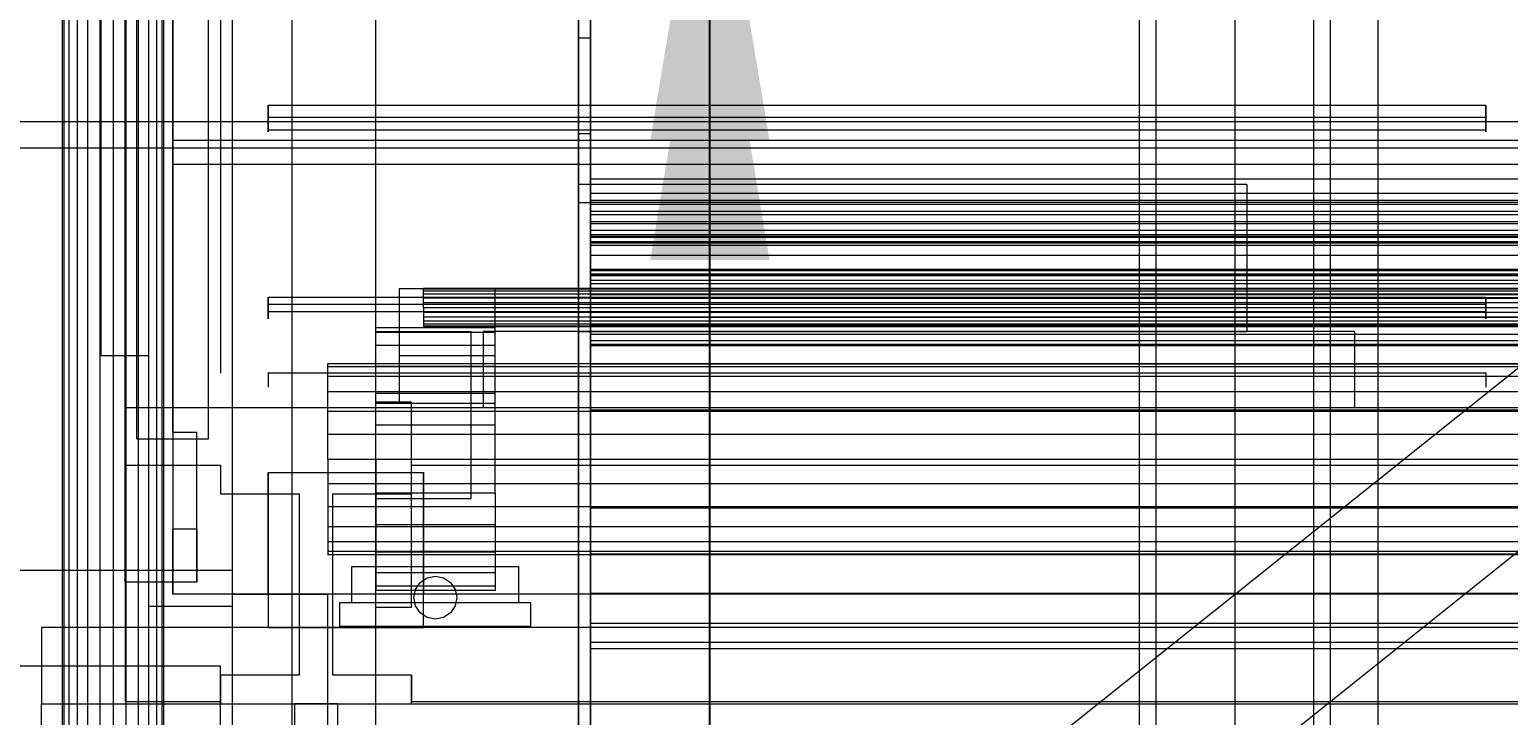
# Model space of a CAD drawing. Header units: millimetres. Extents: x -191664 to 191490, y -197311 to 10263.
# Drawn here: x -1485 to -865, y -30741 to -30454 of the extents above; entities that cross this region are included whole.
import ezdxf

# ---------------------------------------------------------------- set-up
doc = ezdxf.new("R2010")
doc.units = ezdxf.units.MM
for name, color, linetype, lineweight in [('COTAS_USUARIO', 1, 'Continuous', 0), ('frontal_briquetadora', 7, 'Continuous', 0), ('frontal_C01', 7, 'Continuous', 0), ('frontal_mezcladora', 7, 'Continuous', 0), ('frontal_secador', 7, 'Continuous', 0), ('frontal_tolva', 7, 'Continuous', 0)]:
    doc.layers.add(name, color=color, linetype=linetype, lineweight=lineweight)
doc.dimstyles.new('PLANTA_100', dxfattribs={"dimtxt": 250, "dimasz": 150, "dimexe": 150, "dimexo": 80, "dimgap": 100, "dimtad": 1, "dimtih": 1, "dimtoh": 1, "dimdec": 1, "dimdsep": 46, "dimcen": 0.09, "dimclrd": 1, "dimclre": 1, "dimclrt": 1, "dimadec": 0, "dimazin": 0, "dimtfac": 1, "dimtdec": 4, "dimtofl": 0, "dimtmove": 0, "dimatfit": 3, "dimfxl": 1, "dimtolj": 1, "dimtzin": 0, "dimarcsym": 0})

# ---------------------------------------------------------------- blocks, each defined once
blk = doc.blocks.new('*D108')
at = {"layer": 'COTAS_USUARIO', "color": 1, "lineweight": -2, "transparency": 16777216}
for p, q in [((-80, -30400), (-1350, -30400)), ((-1200, -31850), (-1200, -30550)), ((-80, -32000), (-1350, -32000))]:
    blk.add_line(p, q, dxfattribs=at)
at = {"layer": 'COTAS_USUARIO', "color": 1, "transparency": 16777216}
for points in [[(-1225, -30550), (-1175, -30550), (-1200, -30400)], [(-1225, -31850), (-1175, -31850), (-1200, -32000)]]:
    blk.add_solid(points, dxfattribs=at)
at = {"layer": 'Defpoints', "color": 0, "transparency": 16777216}
for p in [(-1200, -30400), (0, -30400), (0, -32000)]:
    blk.add_point(p, dxfattribs=at)
blk = doc.blocks.new('*D109')
at = {"layer": 'COTAS_USUARIO', "color": 1, "lineweight": -2, "transparency": 16777216}
for p, q in [((-80, -28700), (-1350, -28700)), ((-1200, -31850), (-1200, -28850)), ((-80, -32000), (-1350, -32000))]:
    blk.add_line(p, q, dxfattribs=at)
at = {"layer": 'COTAS_USUARIO', "color": 1, "transparency": 16777216}
for points in [[(-1225, -28850), (-1175, -28850), (-1200, -28700)], [(-1225, -31850), (-1175, -31850), (-1200, -32000)]]:
    blk.add_solid(points, dxfattribs=at)
at = {"layer": 'Defpoints', "color": 0, "transparency": 16777216}
for p in [(-1200, -28700), (0, -28700), (0, -32000)]:
    blk.add_point(p, dxfattribs=at)
blk = doc.blocks.new('*D110')
at = {"layer": 'COTAS_USUARIO', "color": 1, "lineweight": -2, "transparency": 16777216}
for p, q in [((-80, -30350), (-1350, -30350)), ((-1200, -31850), (-1200, -30500)), ((-80, -32000), (-1350, -32000))]:
    blk.add_line(p, q, dxfattribs=at)
at = {"layer": 'COTAS_USUARIO', "color": 1, "transparency": 16777216}
for points in [[(-1225, -30500), (-1175, -30500), (-1200, -30350)], [(-1225, -31850), (-1175, -31850), (-1200, -32000)]]:
    blk.add_solid(points, dxfattribs=at)
at = {"layer": 'Defpoints', "color": 0, "transparency": 16777216}
for p in [(-1200, -30350), (0, -30350), (0, -32000)]:
    blk.add_point(p, dxfattribs=at)
blk = doc.blocks.new('*D111')
at = {"layer": 'COTAS_USUARIO', "color": 1, "lineweight": -2, "transparency": 16777216}
for p, q in [((-80, -27700), (-1350, -27700)), ((-1200, -31850), (-1200, -27850)), ((-80, -32000), (-1350, -32000))]:
    blk.add_line(p, q, dxfattribs=at)
at = {"layer": 'COTAS_USUARIO', "color": 1, "transparency": 16777216}
for points in [[(-1225, -27850), (-1175, -27850), (-1200, -27700)], [(-1225, -31850), (-1175, -31850), (-1200, -32000)]]:
    blk.add_solid(points, dxfattribs=at)
at = {"layer": 'Defpoints', "color": 0, "transparency": 16777216}
for p in [(-1200, -27700), (0, -27700), (0, -32000)]:
    blk.add_point(p, dxfattribs=at)
blk = doc.blocks.new('*D121')
at = {"layer": 'COTAS_USUARIO', "color": 1, "lineweight": -2, "transparency": 16777216}
for p, q in [((-80, -29000), (-1350, -29000)), ((-1200, -31850), (-1200, -29150)), ((-80, -32000), (-1350, -32000))]:
    blk.add_line(p, q, dxfattribs=at)
at = {"layer": 'COTAS_USUARIO', "color": 1, "transparency": 16777216}
for points in [[(-1225, -29150), (-1175, -29150), (-1200, -29000)], [(-1225, -31850), (-1175, -31850), (-1200, -32000)]]:
    blk.add_solid(points, dxfattribs=at)
at = {"layer": 'Defpoints', "color": 0, "transparency": 16777216}
for p in [(-1200, -29000), (0, -29000), (0, -32000)]:
    blk.add_point(p, dxfattribs=at)

msp = doc.modelspace()

# ---------------------------------------------------------------- linework, layer by layer
at = {"layer": 'frontal_briquetadora', "color": 117, "true_color": 0x28865c}
for p, q in [((-1445, -30685), (-1445, -30350)), ((-1425, -30345), (-1425, -30510)), ((-1425, -30500), (-1425, -30345)), ((-1425, -30350), (-1425, -30685)), ((-1445, -30685), (-1445, -30420.93)), ((-1425, -30622.14), (-1425, -30420.93)), ((-1445, -30436.11), (-1445, -30685)), ((-1425, -30436.11), (-1425, -30662.86)), ((-1425, -30622.14), (-1425, -30500)), ((-620, -30500), (-1425, -30500)), ((-1425, -30510), (-1425, -30690)), ((-620, -30510), (-1425, -30510)), ((-1425, -30622.14), (-1415, -30622.14)), ((-1415, -30685), (-1415, -30622.14)), ((-1415, -30662.86), (-1415, -30622.14)), ((-1385, -30639), (-1320, -30639)), ((-1385, -30690), (-1385, -30639)), ((-1385, -30639), (-1385, -30704)), ((-1320, -30639), (-1320, -30690)), ((-1320, -30704), (-1320, -30639)), ((-1425, -30690), (-1425, -30662.86)), ((-1415, -30662.86), (-1425, -30662.86)), ((-1415, -30662.86), (-1415, -30685)), ((-1415, -30685), (-1445, -30685)), ((-1425, -30685), (-1445, -30685)), ((-1385, -30690), (-1425, -30690)), ((-620, -30690), (-1425, -30690)), ((-1320, -30690), (-1385, -30690)), ((-1385, -30690), (-1385, -30704)), ((-740, -30690), (-1320, -30690)), ((-1320, -30704), (-1320, -30690)), ((-570, -30704), (-1480, -30704)), ((-1480, -30704), (-1480, -30736)), ((-1385, -30704), (-1320, -30704)), ((-1480, -30736), (-570, -30736))]:
    msp.add_line(p, q, dxfattribs=at)
at = {"layer": 'frontal_briquetadora', "color": 127, "true_color": 0x587e77}
for p, q in [((-1450, -30441.83), (-1450, -30460.24)), ((-1405, -30441.83), (-1405, -30460.24)), ((-1405, -30441.96), (-1405, -30460.71)), ((-1450, -30460.24), (-1450, -30477.75)), ((-1405, -30460.24), (-1405, -30477.75)), ((-1405, -30460.71), (-1405, -30478.79)), ((-1450, -30477.75), (-1450, -30494.15)), ((-1405, -30477.75), (-1405, -30494.15)), ((-1405, -30478.79), (-1405, -30496.06)), ((-1385, -30485.16), (-875, -30485.16)), ((-1385, -30486.67), (-1385, -30485.16)), ((-1385, -30485.16), (-1385, -30485.66)), ((-1385, -30486.97), (-1385, -30485.16)), ((-1385, -30485.66), (-1385, -30486.28)), ((-1385, -30486.28), (-1385, -30486.98)), ((-1385, -30488.17), (-1385, -30486.67)), ((-875, -30486.67), (-875, -30485.16)), ((-875, -30485.16), (-875, -30485.66)), ((-875, -30486.97), (-875, -30485.16)), ((-875, -30485.66), (-875, -30486.28)), ((-875, -30486.28), (-875, -30486.98)), ((-875, -30488.17), (-875, -30486.67)), ((-1385, -30489.47), (-1385, -30486.97)), ((-1385, -30486.98), (-1385, -30487.76)), ((-1385, -30487.76), (-1385, -30488.61)), ((-1385, -30489.66), (-1385, -30488.17)), ((-1385, -30488.61), (-1385, -30489.49)), ((-1385, -30492.16), (-1385, -30489.47)), ((-1385, -30489.49), (-1385, -30490.4)), ((-1385, -30491.14), (-1385, -30489.66)), ((-875, -30490.4), (-1385, -30490.4)), ((-1385, -30490.4), (-1385, -30492.18)), ((-1385, -30492.62), (-1385, -30491.14)), ((-1385, -30494.49), (-1385, -30492.16)), ((-1385, -30492.18), (-1385, -30493.8)), ((-1385, -30494.09), (-1385, -30492.62)), ((-875, -30489.47), (-875, -30486.97)), ((-875, -30486.98), (-875, -30487.76)), ((-875, -30487.76), (-875, -30488.61)), ((-875, -30489.66), (-875, -30488.17)), ((-875, -30488.61), (-875, -30489.49)), ((-875, -30492.16), (-875, -30489.47)), ((-875, -30489.49), (-875, -30490.4)), ((-875, -30491.14), (-875, -30489.66)), ((-875, -30490.4), (-875, -30492.18)), ((-875, -30492.62), (-875, -30491.14)), ((-875, -30494.49), (-875, -30492.16)), ((-875, -30492.18), (-875, -30493.8)), ((-875, -30494.09), (-875, -30492.62)), ((-1450, -30494.15), (-1450, -30509.25)), ((-1405, -30494.15), (-1405, -30509.25)), ((-1405, -30496.06), (-1405, -30512.36)), ((-1385, -30493.8), (-1385, -30495.11)), ((-1385, -30495.55), (-1385, -30494.09)), ((-1385, -30496), (-1385, -30494.49)), ((-1385, -30495.11), (-1385, -30496)), ((-1385, -30496.23), (-1385, -30495.55)), ((-1385, -30495.55), (-875, -30495.55)), ((-1385, -30495.55), (-1385, -30496.38)), ((-1385, -30496), (-1385, -30496.39)), ((-1385, -30496.38), (-1385, -30496)), ((-1385, -30496.39), (-1385, -30496.23)), ((-875, -30493.8), (-875, -30495.11)), ((-875, -30495.55), (-875, -30494.09)), ((-875, -30496), (-875, -30494.49)), ((-875, -30495.11), (-875, -30496)), ((-875, -30496.23), (-875, -30495.55)), ((-875, -30495.55), (-875, -30496.38)), ((-875, -30496), (-875, -30496.39)), ((-875, -30496.38), (-875, -30496)), ((-875, -30496.39), (-875, -30496.23)), ((-1450, -30509.25), (-1450, -30522.88)), ((-1405, -30509.25), (-1405, -30522.88)), ((-1405, -30512.36), (-1405, -30527.57)), ((-1450, -30522.88), (-1450, -30534.87)), ((-1405, -30522.88), (-1405, -30534.87)), ((-1255, -30518.4), (-1255, -30580)), ((-975, -30518.4), (-1255, -30518.4)), ((-975, -30518.4), (-975, -30580)), ((-1405, -30527.57), (-1405, -30541.55)), ((-1450, -30534.87), (-1450, -30545.08)), ((-1405, -30534.87), (-1405, -30545.08)), ((-1405, -30541.55), (-1405, -30554.18)), ((-1450, -30545.08), (-1450, -30553.4)), ((-1405, -30545.08), (-1405, -30553.4)), ((-1450, -30553.4), (-1450, -30559.73)), ((-1405, -30553.4), (-1405, -30559.73)), ((-1405, -30554.18), (-1405, -30565.35)), ((-1450, -30559.73), (-1450, -30563.99)), ((-1405, -30559.73), (-1405, -30563.99)), ((-1450, -30563.99), (-1450, -30566.13)), ((-1405, -30563.99), (-1405, -30566.13)), ((-1405, -30565.35), (-1405, -30574.96)), ((-1385, -30565.66), (-875, -30565.66)), ((-1385, -30566.55), (-1385, -30565.66)), ((-1385, -30565.66), (-1385, -30566.06)), ((-1385, -30568.22), (-1385, -30565.66)), ((-1385, -30566.06), (-1385, -30566.48)), ((-1385, -30566.48), (-1385, -30566.92)), ((-1385, -30567.43), (-1385, -30566.55)), ((-1385, -30566.92), (-1385, -30567.36)), ((-1385, -30567.36), (-1385, -30567.81)), ((-875, -30566.55), (-875, -30565.66)), ((-875, -30565.66), (-875, -30566.06)), ((-875, -30568.22), (-875, -30565.66)), ((-875, -30566.06), (-875, -30566.48)), ((-875, -30566.48), (-875, -30566.92)), ((-875, -30567.43), (-875, -30566.55)), ((-875, -30566.92), (-875, -30567.36)), ((-875, -30567.36), (-875, -30567.81)), ((-1385, -30568.3), (-1385, -30567.43)), ((-1385, -30567.81), (-1385, -30568.27)), ((-1385, -30570.89), (-1385, -30568.22)), ((-1385, -30568.27), (-1385, -30568.73)), ((-1385, -30569.16), (-1385, -30568.3)), ((-875, -30568.73), (-1385, -30568.73)), ((-1385, -30568.73), (-1385, -30570.93)), ((-1385, -30570), (-1385, -30569.16)), ((-1385, -30570.84), (-1385, -30570)), ((-1385, -30571.66), (-1385, -30570.84)), ((-1385, -30573.12), (-1385, -30570.89)), ((-1385, -30570.93), (-1385, -30572.83)), ((-1385, -30573.38), (-1385, -30571.66)), ((-1385, -30571.66), (-875, -30571.66)), ((-1385, -30571.66), (-1385, -30573.65)), ((-1385, -30572.83), (-1385, -30574.15)), ((-1385, -30574.47), (-1385, -30573.12)), ((-1385, -30574.44), (-1385, -30573.38)), ((-875, -30568.3), (-875, -30567.43)), ((-875, -30567.81), (-875, -30568.27)), ((-875, -30570.89), (-875, -30568.22)), ((-875, -30568.27), (-875, -30568.73)), ((-875, -30569.16), (-875, -30568.3)), ((-875, -30568.73), (-875, -30570.93)), ((-875, -30570), (-875, -30569.16)), ((-875, -30570.84), (-875, -30570)), ((-875, -30571.66), (-875, -30570.84)), ((-875, -30573.12), (-875, -30570.89)), ((-875, -30570.93), (-875, -30572.83)), ((-875, -30573.38), (-875, -30571.66)), ((-875, -30571.66), (-875, -30573.65)), ((-875, -30572.83), (-875, -30574.15)), ((-875, -30574.47), (-875, -30573.12)), ((-875, -30574.44), (-875, -30573.38)), ((-1405, -30574.96), (-1405, -30582.95)), ((-1385, -30573.65), (-1385, -30574.66)), ((-1385, -30574.15), (-1385, -30574.72)), ((-1385, -30574.72), (-1385, -30574.44)), ((-1385, -30574.66), (-1385, -30574.47)), ((-875, -30573.65), (-875, -30574.66)), ((-875, -30574.15), (-875, -30574.72)), ((-875, -30574.72), (-875, -30574.44)), ((-875, -30574.66), (-875, -30574.47)), ((-1405, -30582.95), (-1405, -30589.23)), ((-930, -30580), (-1295, -30580)), ((-1295, -30580), (-1295, -30612)), ((-1255, -30580), (-975, -30580)), ((-930, -30580), (-930, -30612)), ((-1405, -30589.23), (-1405, -30593.76)), ((-1405, -30593.76), (-1405, -30596.49)), ((-1405, -30596.49), (-1405, -30597.4)), ((-1385, -30597.33), (-1385, -30597.32)), ((-1385, -30597.32), (-875, -30597.32)), ((-1385, -30597.32), (-1385, -30597.36)), ((-1385, -30597.34), (-1385, -30597.33)), ((-1385, -30597.35), (-1385, -30597.34)), ((-1385, -30597.36), (-1385, -30597.35)), ((-1385, -30597.38), (-1385, -30597.36)), ((-1385, -30597.39), (-1385, -30597.38)), ((-1385, -30597.38), (-1385, -30597.4)), ((-1385, -30597.4), (-1385, -30597.39)), ((-875, -30597.4), (-1385, -30597.4)), ((-1385, -30597.4), (-1385, -30600)), ((-875, -30597.33), (-875, -30597.32)), ((-875, -30597.32), (-875, -30597.36)), ((-875, -30597.34), (-875, -30597.33)), ((-875, -30597.35), (-875, -30597.34)), ((-875, -30597.36), (-875, -30597.35)), ((-875, -30597.38), (-875, -30597.36)), ((-875, -30597.39), (-875, -30597.38)), ((-875, -30597.38), (-875, -30597.4)), ((-875, -30597.4), (-875, -30597.39)), ((-875, -30597.4), (-875, -30600)), ((-1385, -30600), (-1385, -30602.09)), ((-1385, -30602.09), (-1385, -30603.25)), ((-875, -30600), (-875, -30602.09)), ((-875, -30602.09), (-875, -30603.25)), ((-930, -30612), (-1295, -30612))]:
    msp.add_line(p, q, dxfattribs=at)
at = {"layer": 'frontal_briquetadora', "color": 252, "true_color": 0x7f959c}
for p, q in [((-655, -30612), (-1445, -30612)), ((-1445, -30612), (-1445, -30735)), ((-1445, -30612), (-1445, -30636)), ((-1445, -30636), (-1405, -30636)), ((-1445, -30636), (-1445, -30735)), ((-1405, -30636), (-1405, -30648)), ((-1325, -30636), (-770, -30636)), ((-1325, -30648), (-1325, -30636)), ((-1405, -30648), (-1372, -30648)), ((-1372, -30648), (-1372, -30724)), ((-1358, -30648), (-1325, -30648)), ((-1358, -30724), (-1358, -30648)), ((-1405, -30735), (-1405, -30724)), ((-1405, -30724), (-1405, -30736)), ((-1372, -30724), (-1405, -30724)), ((-1325, -30724), (-1358, -30724)), ((-1325, -30736), (-1325, -30724)), ((-1325, -30724), (-1325, -30735)), ((-1445, -30735), (-1405, -30735)), ((-1405, -30735), (-1405, -30736)), ((-1405, -30736), (-1325, -30736)), ((-1356, -30736), (-1374, -30736)), ((-1374, -30736), (-1374, -30940)), ((-1356, -30736), (-1356, -30940)), ((-1325, -30736), (-1325, -30735)), ((-1325, -30735), (-770, -30735))]:
    msp.add_line(p, q, dxfattribs=at)
at = {"layer": 'frontal_briquetadora', "color": 251, "true_color": 0x53616b}
for p, q in [((-1480, -30736), (-460, -30736)), ((-1480, -30760), (-1480, -30736))]:
    msp.add_line(p, q, dxfattribs=at)
at = {"layer": 'frontal_C01', "color": 139, "true_color": 0x354b57}
for p, q in [((-1020, -31975), (-1020, -29288.06)), ((-1013, -31975), (-1013, -29288.06)), ((-947, -31975), (-947, -29288.06)), ((-940, -31975), (-940, -29288.06))]:
    msp.add_line(p, q, dxfattribs=at)
at = {"layer": 'frontal_mezcladora', "color": 139, "true_color": 0x344b58}
for p, q in [((-980, -31980), (-980, -29390)), ((-920, -31980), (-920, -29390)), ((-1495, -30720), (-1405, -30720)), ((-1405, -30820), (-1405, -30720))]:
    msp.add_line(p, q, dxfattribs=at)
at = {"layer": 'frontal_mezcladora', "color": 134, "true_color": 0x238fa9}
for p, q in [((-1471.2, -30900), (-1471.2, -29450)), ((-1470.48, -30900), (-1470.48, -29450)), ((-1468.36, -30900), (-1468.36, -29450)), ((-1464.99, -30900), (-1464.99, -29450)), ((-1460.6, -30900), (-1460.6, -29450)), ((-1455.49, -30900), (-1455.49, -29450)), ((-1450, -29450), (-1450, -30900)), ((-1444.51, -30900), (-1444.51, -29450)), ((-1439.4, -30900), (-1439.4, -29450)), ((-1435.01, -30900), (-1435.01, -29450)), ((-1431.64, -30900), (-1431.64, -29450)), ((-1429.52, -30900), (-1429.52, -29450)), ((-1428.8, -30900), (-1428.8, -29450))]:
    msp.add_line(p, q, dxfattribs=at)
at = {"layer": 'frontal_secador', "color": 254, "true_color": 0xd8e0dc}
for p, q in [((-1400, -31335), (-1400, -29065)), ((-1375, -31335), (-1375, -29065)), ((-1400, -30680), (-1400, -30430)), ((-1820, -30680), (-1400, -30680))]:
    msp.add_line(p, q, dxfattribs=at)
at = {"layer": 'frontal_secador', "color": 9, "true_color": 0xb8c6c1}
for p, q in [((-1375, -30825), (-1375, -29065)), ((-1455, -30590), (-1455, -29640)), ((-1435, -30590), (-1435, -29640)), ((-1455, -30590), (-1435, -30590))]:
    msp.add_line(p, q, dxfattribs=at)
at = {"layer": 'frontal_secador', "color": 251, "true_color": 0x536a64}
for p, q in [((-1400, -31350), (-1400, -29100)), ((-1340, -31350), (-1340, -29100)), ((-1440, -30625), (-1440, -29605)), ((-1410, -30625), (-1410, -29605)), ((-1440, -30625), (-1410, -30625)), ((-1400, -30690), (-1360, -30690)), ((-1400, -30750), (-1400, -30690)), ((-1360, -30750), (-1360, -30690))]:
    msp.add_line(p, q, dxfattribs=at)
at = {"layer": 'frontal_secador', "color": 253, "true_color": 0xa8b3b5}
for p, q in [((-1255, -30457), (-1255, -30217)), ((-1250, -30217), (-1250, -30457)), ((-1250, -30282), (-1250, -30522)), ((-1255, -30286), (-1255, -30526)), ((-1250, -30526), (-1250, -30286)), ((-1255, -30526), (-1255, -30457)), ((-1255, -30457), (-1250, -30457)), ((-1250, -30457), (-1250, -30526)), ((-1255, -30807), (-1255, -30497)), ((-1255, -30497), (-1255, -30566)), ((-1255, -30497), (-1250, -30497)), ((-1250, -30497), (-1250, -30807)), ((-1250, -30566), (-1250, -30497)), ((-1250, -30522), (1250, -30522)), ((-1250, -30522), (-1250, -30526)), ((-1255, -30526), (-1250, -30526)), ((1250, -30526), (-1250, -30526)), ((-1250, -30544), (-1250, -30556)), ((1250, -30544), (-1250, -30544)), ((-1250, -30548), (-1250, -30544)), ((-1250, -30560), (-1250, -30548)), ((-1250, -30548), (1250, -30548)), ((-1250, -30556), (-1250, -30560)), ((1250, -30560), (-1250, -30560)), ((-1255, -30566), (-1255, -30876)), ((-1250, -30566), (-1255, -30566)), ((-1250, -30562), (-1250, -30872)), ((-1250, -30566), (-1250, -30562)), ((-1250, -30876), (-1250, -30566)), ((-1250, -30566), (1250, -30566))]:
    msp.add_line(p, q, dxfattribs=at)
at = {"layer": 'frontal_secador', "color": 254, "true_color": 0xd2d7cc}
for p, q in [((-1250, -30276), (-1250, -30516)), ((-1250, -30516), (1250, -30516)), ((-1250, -30516), (-1250, -30522)), ((-1250, -30556), (-1250, -30866)), ((1250, -30556), (-1250, -30556)), ((-1250, -30562), (-1250, -30556))]:
    msp.add_line(p, q, dxfattribs=at)
at = {"layer": 'frontal_secador', "color": 252, "true_color": 0x798e91}
for p, q in [((-1435, -30695), (-1435, -30415)), ((-1400, -30695), (-1400, -30415)), ((-1435, -30695), (-1400, -30695))]:
    msp.add_line(p, q, dxfattribs=at)
at = {"layer": 'frontal_secador', "color": 9, "true_color": 0xc7cdbf}
for p, q in [((-1250, -30522), (-1250, -30526.66)), ((-1250, -30525), (-1250, -30522)), ((-1250, -30529.66), (-1250, -30525)), ((-1250, -30525), (1250, -30525)), ((-1250, -30526.66), (1250, -30526.66)), ((-1250, -30526.66), (-1250, -30529.66)), ((-1250, -30526.66), (-1250, -30531)), ((1250, -30529.66), (-1250, -30529.66)), ((-1250, -30534), (-1250, -30529.66)), ((-1250, -30531), (1250, -30531)), ((-1250, -30531), (-1250, -30534)), ((-1250, -30531), (-1250, -30534.73)), ((1250, -30534), (-1250, -30534)), ((-1250, -30537.73), (-1250, -30534)), ((-1250, -30534.73), (1250, -30534.73)), ((-1250, -30534.73), (-1250, -30537.73)), ((-1250, -30534.73), (-1250, -30537.59)), ((-1250, -30537.59), (1250, -30537.59)), ((-1250, -30537.59), (-1250, -30540.59)), ((-1250, -30537.59), (-1250, -30539.39)), ((1250, -30537.73), (-1250, -30537.73)), ((-1250, -30540.59), (-1250, -30537.73)), ((-1250, -30539.39), (1250, -30539.39)), ((-1250, -30539.39), (-1250, -30542.39)), ((-1250, -30539.39), (-1250, -30540)), ((-1250, -30540), (1250, -30540)), ((-1250, -30540), (-1250, -30543)), ((1250, -30540.59), (-1250, -30540.59)), ((-1250, -30542.39), (-1250, -30540.59)), ((1250, -30542.39), (-1250, -30542.39)), ((-1250, -30543), (-1250, -30542.39)), ((1250, -30543), (-1250, -30543))]:
    msp.add_line(p, q, dxfattribs=at)
at = {"layer": 'frontal_secador', "color": 253, "true_color": 0xa4b0b5}
for p, q in [((-1250, -30556.71), (-1250, -30554)), ((1250, -30554), (-1250, -30554)), ((-1250, -30554.55), (-1250, -30554)), ((-1250, -30556.14), (-1250, -30554.55)), ((1250, -30554.55), (-1250, -30554.55)), ((-1250, -30558.69), (-1250, -30556.14)), ((1250, -30556.14), (-1250, -30556.14)), ((-1250, -30564.65), (-1250, -30556.71)), ((1250, -30556.71), (-1250, -30556.71)), ((-1250, -30562), (-1250, -30558.69)), ((1250, -30558.69), (-1250, -30558.69)), ((-1320, -30562.27), (-1320, -30562)), ((1320, -30562), (-1320, -30562)), ((-1320, -30563.07), (-1320, -30562.27)), ((1320, -30562.27), (-1320, -30562.27)), ((-1320, -30564.34), (-1320, -30563.07)), ((1320, -30563.07), (-1320, -30563.07)), ((-1320, -30566), (-1320, -30564.34)), ((1320, -30564.34), (-1320, -30564.34)), ((-1320, -30567.93), (-1320, -30566)), ((1320, -30566), (-1320, -30566)), ((-1250, -30565.86), (-1250, -30562)), ((1250, -30562), (-1250, -30562)), ((-1250, -30577.29), (-1250, -30564.65)), ((1250, -30564.65), (-1250, -30564.65)), ((-1250, -30570), (-1250, -30565.86)), ((1250, -30565.86), (-1250, -30565.86)), ((-1320, -30570), (-1320, -30567.93)), ((1320, -30567.93), (-1320, -30567.93)), ((-1320, -30570), (-1320, -30572.07)), ((-1320, -30570), (1320, -30570)), ((-1320, -30572.07), (-1320, -30574)), ((1320, -30572.07), (-1320, -30572.07)), ((-1250, -30570), (-1250, -30574.14)), ((-1250, -30570), (1250, -30570)), ((-1340, -30580.37), (-1340, -30578.5)), ((-1290, -30578.5), (-1340, -30578.5)), ((-1320, -30574), (-1320, -30575.66)), ((1320, -30574), (-1320, -30574)), ((-1320, -30575.66), (-1320, -30576.93)), ((1320, -30575.66), (-1320, -30575.66)), ((-1320, -30576.93), (-1320, -30577.73)), ((1320, -30576.93), (-1320, -30576.93)), ((-1320, -30577.73), (-1320, -30578)), ((1320, -30577.73), (-1320, -30577.73)), ((1320, -30578), (-1320, -30578)), ((-1290, -30580.37), (-1290, -30578.5)), ((-1250, -30574.14), (-1250, -30578)), ((1250, -30574.14), (-1250, -30574.14)), ((-1250, -30593.75), (-1250, -30577.29)), ((1250, -30577.29), (-1250, -30577.29)), ((-1250, -30578), (-1250, -30581.31)), ((1250, -30578), (-1250, -30578)), ((-1340, -30585.87), (-1340, -30580.37)), ((-1290, -30580.37), (-1340, -30580.37)), ((-1340, -30594.61), (-1340, -30585.87)), ((-1290, -30585.87), (-1340, -30585.87)), ((-1290, -30585.87), (-1290, -30580.37)), ((-1290, -30594.61), (-1290, -30585.87)), ((-1250, -30581.31), (-1250, -30583.86)), ((1250, -30581.31), (-1250, -30581.31)), ((-1250, -30583.86), (-1250, -30585.45)), ((1250, -30583.86), (-1250, -30583.86)), ((-1250, -30585.45), (-1250, -30586)), ((1250, -30585.45), (-1250, -30585.45)), ((1250, -30586), (-1250, -30586)), ((-1360, -30594.86), (-1360, -30593.5)), ((1360, -30593.5), (-1360, -30593.5)), ((-1360, -30598.86), (-1360, -30594.86)), ((1360, -30594.86), (-1360, -30594.86)), ((-1340, -30606), (-1340, -30594.61)), ((-1290, -30594.61), (-1340, -30594.61)), ((-1290, -30606), (-1290, -30594.61)), ((-1250, -30612.92), (-1250, -30593.75)), ((1250, -30593.75), (-1250, -30593.75)), ((-1360, -30605.22), (-1360, -30598.86)), ((1360, -30598.86), (-1360, -30598.86)), ((-1360, -30613.5), (-1360, -30605.22)), ((1360, -30605.22), (-1360, -30605.22)), ((-1340, -30619.26), (-1340, -30606)), ((-1290, -30606), (-1340, -30606)), ((-1290, -30619.26), (-1290, -30606)), ((-1360, -30623.15), (-1360, -30613.5)), ((1360, -30613.5), (-1360, -30613.5)), ((-1250, -30633.5), (-1250, -30612.92)), ((1250, -30612.92), (-1250, -30612.92)), ((-1340, -30633.5), (-1340, -30619.26)), ((-1290, -30619.26), (-1340, -30619.26)), ((-1290, -30633.5), (-1290, -30619.26)), ((-1360, -30633.5), (-1360, -30623.15)), ((1360, -30623.15), (-1360, -30623.15)), ((-1360, -30633.5), (-1360, -30643.85)), ((-1360, -30633.5), (1360, -30633.5)), ((-1340, -30633.5), (-1340, -30647.74)), ((-1340, -30633.5), (-1290, -30633.5)), ((-1290, -30647.74), (-1290, -30633.5)), ((-1250, -30633.5), (-1250, -30654.08)), ((-1250, -30633.5), (1250, -30633.5)), ((-1360, -30643.85), (-1360, -30653.5)), ((1360, -30643.85), (-1360, -30643.85)), ((-1340, -30647.74), (-1340, -30661)), ((-1290, -30647.74), (-1340, -30647.74)), ((-1290, -30647.74), (-1290, -30661)), ((-1360, -30653.5), (-1360, -30661.78)), ((1360, -30653.5), (-1360, -30653.5)), ((-1250, -30654.08), (-1250, -30673.25)), ((1250, -30654.08), (-1250, -30654.08)), ((-1360, -30661.78), (-1360, -30668.14)), ((1360, -30661.78), (-1360, -30661.78)), ((-1340, -30661), (-1340, -30672.39)), ((-1290, -30661), (-1340, -30661)), ((-1290, -30661), (-1290, -30672.39)), ((-1360, -30668.14), (-1360, -30672.14)), ((1360, -30668.14), (-1360, -30668.14)), ((-1360, -30672.14), (-1360, -30673.5)), ((1360, -30672.14), (-1360, -30672.14)), ((-1340, -30672.39), (-1340, -30681.13)), ((-1290, -30672.39), (-1340, -30672.39)), ((-1290, -30672.39), (-1290, -30681.13)), ((1360, -30673.5), (-1360, -30673.5)), ((-1250, -30673.25), (-1250, -30689.71)), ((1250, -30673.25), (-1250, -30673.25)), ((-1340, -30681.13), (-1340, -30686.63)), ((-1290, -30681.13), (-1340, -30681.13)), ((-1290, -30681.13), (-1290, -30686.63)), ((-1340, -30686.63), (-1340, -30688.5)), ((-1290, -30686.63), (-1340, -30686.63)), ((-1290, -30688.5), (-1340, -30688.5)), ((-1290, -30686.63), (-1290, -30688.5)), ((-1250, -30689.71), (-1250, -30702.35)), ((1250, -30689.71), (-1250, -30689.71)), ((-1250, -30702.35), (-1250, -30710.29)), ((1250, -30702.35), (-1250, -30702.35)), ((-1250, -30710.29), (-1250, -30713)), ((1250, -30710.29), (-1250, -30710.29)), ((1250, -30713), (-1250, -30713))]:
    msp.add_line(p, q, dxfattribs=at)
at = {"layer": 'frontal_secador', "color": 8, "true_color": 0x617680}
for p, q in [((-1330, -30562), (-1290, -30562)), ((-1330, -30590), (-1330, -30562)), ((-1290, -30590), (-1290, -30562)), ((-1340, -30580), (-1300, -30580)), ((-1340, -30610), (-1340, -30580)), ((-1300, -30610), (-1300, -30580)), ((-1330, -30590), (-1290, -30590)), ((-1330, -30610), (-1330, -30590)), ((-1290, -30610), (-1290, -30590)), ((-1340, -30609.5), (-1325, -30609.5)), ((-1340, -30695.5), (-1340, -30609.5)), ((-1340, -30610), (-1300, -30610)), ((-1340, -30650), (-1340, -30610)), ((-1330, -30610), (-1290, -30610)), ((-1325, -30695.5), (-1325, -30609.5)), ((-1300, -30650), (-1300, -30610)), ((-1340, -30650), (-1300, -30650)), ((-1350, -30678.5), (-1280, -30678.5)), ((-1350, -30693.5), (-1350, -30678.5)), ((-1280, -30693.5), (-1280, -30678.5)), ((-1355, -30693.5), (-1275, -30693.5)), ((-1355, -30703.5), (-1355, -30693.5)), ((-1350, -30693.5), (-1280, -30693.5)), ((-1340, -30695.5), (-1325, -30695.5)), ((-1275, -30703.5), (-1275, -30693.5)), ((-1355, -30703.5), (-1275, -30703.5))]:
    msp.add_line(p, q, dxfattribs=at)
at = {"layer": 'frontal_secador', "color": 9, "true_color": 0xb2bdc0}
for p, q in [((-1321.36, -30685.14), (-1318.44, -30683.19)), ((-1318.44, -30683.19), (-1315, -30682.5)), ((-1315, -30682.5), (-1311.56, -30683.19)), ((-1311.56, -30683.19), (-1308.64, -30685.14)), ((-1324, -30691.5), (-1323.31, -30688.06)), ((-1323.31, -30688.06), (-1321.36, -30685.14)), ((-1308.64, -30685.14), (-1306.69, -30688.06)), ((-1306.69, -30688.06), (-1306, -30691.5)), ((-1323.31, -30694.94), (-1324, -30691.5)), ((-1321.36, -30697.86), (-1323.31, -30694.94)), ((-1306.69, -30694.94), (-1308.64, -30697.86)), ((-1306, -30691.5), (-1306.69, -30694.94)), ((-1318.44, -30699.81), (-1321.36, -30697.86)), ((-1315, -30700.5), (-1318.44, -30699.81)), ((-1311.56, -30699.81), (-1315, -30700.5)), ((-1308.64, -30697.86), (-1311.56, -30699.81))]:
    msp.add_line(p, q, dxfattribs=at)
at = {"layer": 'frontal_tolva', "color": 156, "true_color": 0x164b78}
for p, q in [((-1763.73, -31316.57), (-716.73, -30479.57)), ((-1821.5, -30492), (1821.5, -30492)), ((-1821.5, -30503), (1821.5, -30503)), ((-1726.27, -31363.43), (-679.27, -30526.43))]:
    msp.add_line(p, q, dxfattribs=at)

# ---------------------------------------------------------------- dimensions: what is measured, and where the dimension line sits
at = {"layer": 'COTAS_USUARIO'}
for p2, picture, middle in [((0, -27700), '*D111', (-1200, -29850)), ((0, -28700), '*D109', (-1200, -30350)), ((0, -29000), '*D121', (-1200, -30500)), ((0, -30350), '*D110', (-1200, -31175)), ((0, -30400), '*D108', (-1200, -31200))]:
    dim = msp.add_aligned_dim(p1=(0, -32000), p2=p2, distance=1200, dimstyle='PLANTA_100', dxfattribs=at)
    dim.commit()
    dim.dimension.update_dxf_attribs({"geometry": picture, "text_midpoint": middle})

doc.saveas('drawing.dxf')
